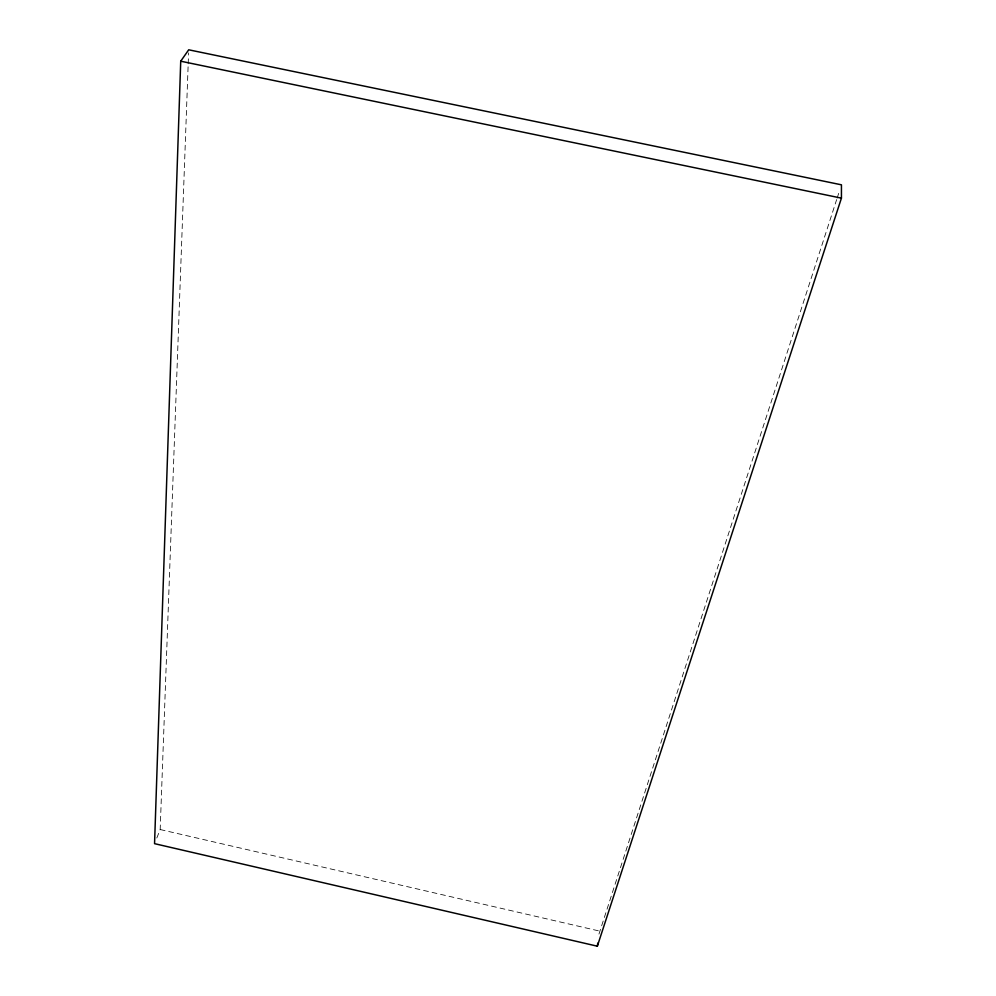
<?xml version="1.0" encoding="UTF-8"?>
<svg xmlns="http://www.w3.org/2000/svg" width="996" height="996" viewBox="0 0 996 996"><rect width="100%" height="100%" fill="white"/><g stroke="black" fill="none" stroke-linecap="round" stroke-linejoin="round"><path stroke-width="0.75" stroke-dasharray="4.98 3.74" d="M156.808 838.01L160.182 829.531L188.144 65.338M188.194 63.781L188.593 52.913M598.97 934.061L836.652 199.598M837.138 198.117L839.055 192.216M160.182 829.531L599.368 931.036"/><path stroke-width="1.49" d="M841.433 198.142L841.446 184.82L188.705 49.8L180.724 61.204L154.554 843.662L597.339 946.2L841.433 198.142L180.724 61.204M597.339 946.2L597.737 943.162"/></g></svg>
